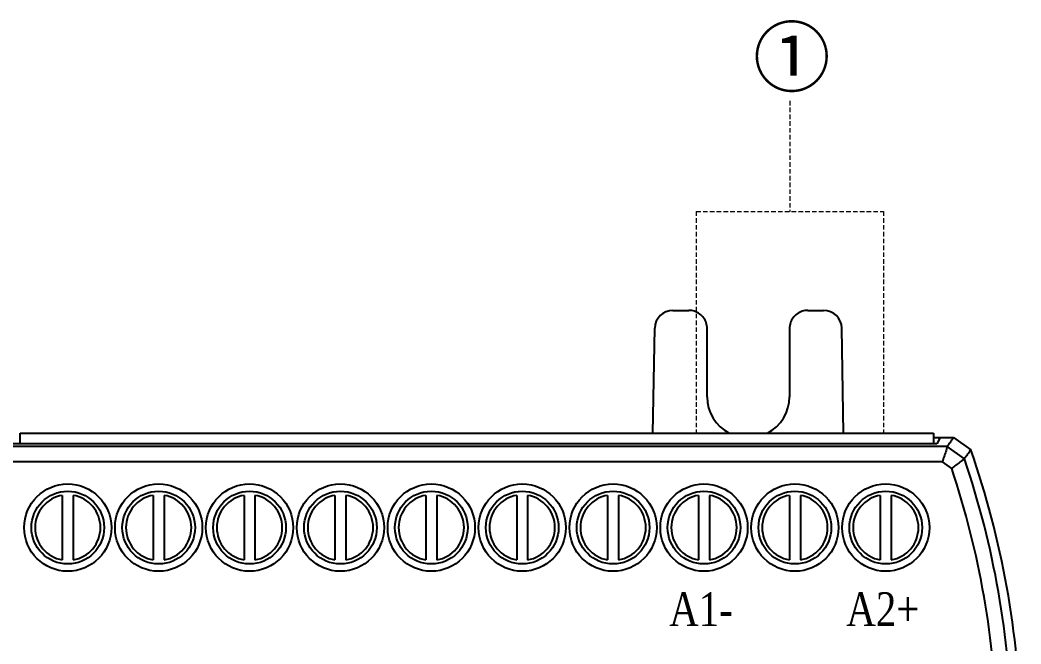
# Model space of a CAD drawing. Header units: millimetres. Extents: x 58 to 898, y 43 to 722.
# Drawn here: x 115.8 to 170.8, y 287 to 321.3 of the extents above; entities that cross this region are included whole.
import ezdxf
from ezdxf.enums import TextEntityAlignment as Align

# ---------------------------------------------------------------- set-up
doc = ezdxf.new("R2010")
doc.units = ezdxf.units.MM
doc.linetypes.add('DASHED2', pattern=[0.375, 0.25, -0.125])
doc.layers.add('40', color=4, linetype='Continuous')
doc.styles.add('SS', font='batang.ttc', dxfattribs={"width": 0.8})
doc.styles.add('굴림체', font='arial.ttf')

msp = doc.modelspace()

# ---------------------------------------------------------------- linework, layer by layer
at = {"color": 1, "linetype": 'DASHED2', "lineweight": 18}
for p, q in [((158.11, 316.839), (158.11, 310.754)), ((152.96, 310.754), (152.96, 298.562)), ((163.26, 310.754), (163.26, 298.562))]:
    msp.add_line(p, q, dxfattribs=at)
at = {"color": 1, "linetype": 'DASHED2', "lineweight": 5}
msp.add_line((152.96, 310.754), (163.26, 310.754), dxfattribs=at)
at = {"color": 7, "linetype": 'Continuous'}
for p, q in [((151.681, 305.312), (152.558, 305.312)), ((159.093, 305.312), (159.971, 305.312)), ((150.58, 298.562), (150.681, 304.329)), ((153.558, 300.562), (153.558, 304.312)), ((158.093, 304.312), (158.093, 300.562)), ((161.071, 298.562), (160.971, 304.329)), ((115.763, 298.562), (166.013, 298.562)), ((115.763, 297.973), (115.763, 298.562)), ((166.013, 298.562), (166.013, 297.973)), ((166.205, 297.973), (95.446, 297.973)), ((166.013, 298.312), (167.12, 298.312)), ((166.374, 298.312), (166.205, 297.973)), ((167.12, 298.312), (168.064, 297.641)), ((166.767, 297.816), (94.885, 297.816)), ((167.713, 297.138), (166.766, 297.816)), ((166.501, 296.988), (95.151, 296.988)), ((167.014, 296.62), (166.501, 296.988)), ((118.088, 295.137), (118.088, 291.587)), ((118.688, 295.137), (118.688, 291.587)), ((123.088, 295.137), (123.088, 291.587)), ((123.688, 295.137), (123.688, 291.587)), ((128.088, 295.137), (128.088, 291.587)), ((128.688, 295.137), (128.688, 291.587)), ((133.088, 295.137), (133.088, 291.587)), ((133.688, 295.137), (133.688, 291.587)), ((138.088, 295.137), (138.088, 291.587)), ((138.688, 295.137), (138.688, 291.587)), ((143.088, 295.137), (143.088, 291.587)), ((143.688, 295.137), (143.688, 291.587)), ((148.088, 295.137), (148.088, 291.587)), ((148.688, 295.137), (148.688, 291.587)), ((153.088, 295.137), (153.088, 291.587)), ((153.688, 295.137), (153.688, 291.587)), ((158.088, 295.137), (158.088, 291.587)), ((158.688, 295.137), (158.688, 291.587)), ((163.088, 295.137), (163.088, 291.587)), ((163.688, 295.137), (163.688, 291.587))]:
    msp.add_line(p, q, dxfattribs=at)
for centre, radius in [((118.388, 293.362), 2.4), ((123.388, 293.362), 2.4), ((128.388, 293.362), 2.4), ((133.388, 293.362), 2.4), ((138.388, 293.362), 2.4), ((143.388, 293.362), 2.4), ((148.388, 293.362), 2.4), ((153.388, 293.362), 2.4), ((158.388, 293.362), 2.4), ((163.388, 293.362), 2.4), ((118.388, 293.362), 2), ((123.388, 293.362), 2), ((128.388, 293.362), 2), ((133.388, 293.362), 2), ((138.388, 293.362), 2), ((143.388, 293.362), 2), ((148.388, 293.362), 2), ((153.388, 293.362), 2), ((158.388, 293.362), 2), ((163.388, 293.362), 2)]:
    msp.add_circle(centre, radius, dxfattribs=at)
for centre, radius, start, end in [((151.681, 304.312), 1, 90, 179), ((159.971, 304.312), 1, 1, 90), ((155.826, 300.562), 2.267, 180, 242.3898), ((155.826, 300.562), 2.267, 297.6102, 0), ((120.838, 281.22), 50, 1.2509, 19.1721), ((120.838, 281.22), 49.504, 1.2571, 18.7561), ((120.838, 281.22), 48.677, 1.2604, 18.4439), ((118.388, 293.362), 1.8, 99.5941, 260.4059), ((118.388, 293.362), 1.8, 279.5941, 80.4059), ((123.388, 293.362), 1.8, 99.5941, 260.4059), ((123.388, 293.362), 1.8, 279.5941, 80.4059), ((128.388, 293.362), 1.8, 99.5941, 260.4059), ((128.388, 293.362), 1.8, 279.5941, 80.4059), ((133.388, 293.362), 1.8, 99.5941, 260.4059), ((133.388, 293.362), 1.8, 279.5941, 80.4059), ((138.388, 293.362), 1.8, 99.5941, 260.4059), ((138.388, 293.362), 1.8, 279.5941, 80.4059), ((143.388, 293.362), 1.8, 99.5941, 260.4059), ((143.388, 293.362), 1.8, 279.5941, 80.4059), ((148.388, 293.362), 1.8, 99.5941, 260.4059), ((148.388, 293.362), 1.8, 279.5941, 80.4059), ((153.388, 293.362), 1.8, 99.5941, 260.4059), ((153.388, 293.362), 1.8, 279.5941, 80.4059), ((158.388, 293.362), 1.8, 99.5941, 260.4059), ((158.388, 293.362), 1.8, 279.5941, 80.4059), ((163.388, 293.362), 1.8, 99.5941, 260.4059), ((163.388, 293.362), 1.8, 279.5941, 80.4059)]:
    msp.add_arc(centre, radius, start, end, dxfattribs=at)
for points, knots in [([(153.558, 304.312), (153.558, 304.416), (153.525, 304.626), (153.381, 304.909), (153.156, 305.134), (152.873, 305.279), (152.662, 305.312), (152.558, 305.312)], [0, 0, 0, 0, 0.312844, 0.625707, 0.9386, 1.251523, 1.564464, 1.564464, 1.564464, 1.564464]), ([(159.093, 305.312), (158.989, 305.312), (158.779, 305.279), (158.496, 305.134), (158.271, 304.909), (158.126, 304.626), (158.093, 304.416), (158.093, 304.312)], [0, 0, 0, 0, 0.312941, 0.625864, 0.938757, 1.25162, 1.564464, 1.564464, 1.564464, 1.564464]), ([(166.767, 297.816), (166.801, 297.864), (166.878, 297.972), (166.996, 298.137), (167.08, 298.254), (167.12, 298.312)], [0, 0, 0, 0, 0.1782085, 0.3970842, 0.6092519, 0.6092519, 0.6092519, 0.6092519]), ([(166.767, 297.816), (166.737, 297.727), (166.691, 297.541), (166.593, 297.268), (166.532, 297.082), (166.501, 296.988)], [0, 0, 0, 0, 0.2828747, 0.5732697, 0.8697537, 0.8697537, 0.8697537, 0.8697537]), ([(167.713, 297.138), (167.747, 297.187), (167.824, 297.296), (167.941, 297.464), (168.024, 297.582), (168.064, 297.641)], [0, 0, 0, 0, 0.1794589, 0.3998599, 0.6134957, 0.6134957, 0.6134957, 0.6134957]), ([(167.713, 297.138), (167.638, 297.081), (167.477, 296.978), (167.25, 296.797), (167.093, 296.68), (167.014, 296.621)], [0, 0, 0, 0, 0.2824628, 0.5729851, 0.8701169, 0.8701169, 0.8701169, 0.8701169])]:
    msp.add_open_spline(points, degree=3, knots=knots, dxfattribs=at)

# ---------------------------------------------------------------- texts
at = {"color": 0, "lineweight": 18, "insert": (156.084, 320.803), "char_height": 3.12766, "width": 5.16757, "attachment_point": 1, "style": '굴림체'}
msp.add_mtext('{\\fBatang|b0|i0|c129|p18;①}', dxfattribs=at)
at = {"layer": '40', "color": 0, "style": 'SS', "width": 0.8}
for s, p in [('A1-', (153.225, 287.942)), ('A2+', (163.225, 287.942))]:
    msp.add_text(s, height=1.8658, dxfattribs=at).set_placement(p, align=Align.CENTER)

doc.saveas('drawing.dxf')
